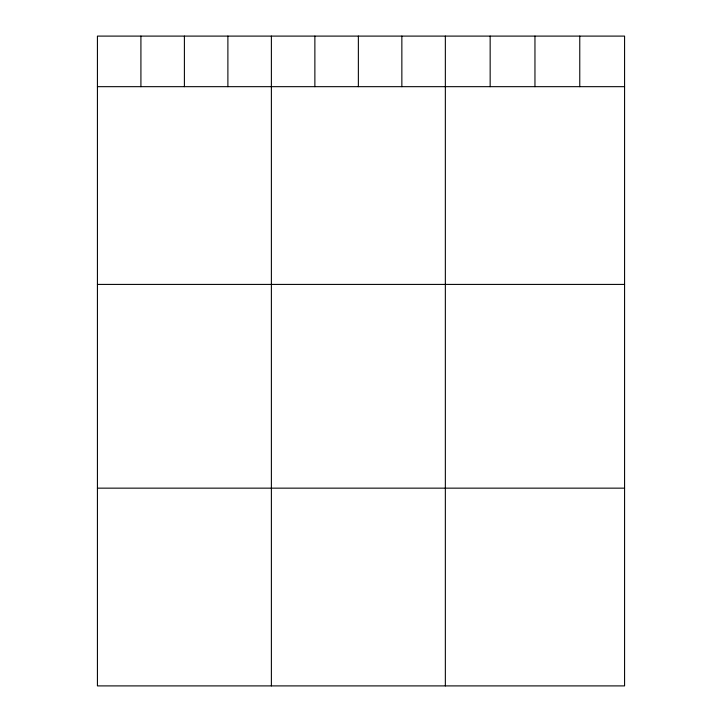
<?xml version="1.0" encoding="UTF-8"?>
<svg xmlns="http://www.w3.org/2000/svg" width="722" height="722" viewBox="0 0 722 722"><rect width="100%" height="100%" fill="white"/><g stroke="black" fill="none" stroke-linecap="round" stroke-linejoin="round"><path stroke-width="1.08" d="M624.575 86.667L624.575 685.9L97.425 685.9L97.425 36.1L624.575 36.1L624.575 86.667L97.425 86.667M97.425 284.414L624.575 284.414M97.425 488.153L624.575 488.153M579.766 36.1L579.766 86.667M534.957 36.1L534.957 86.667M490.157 36.1L490.157 86.667M445.348 36.1L445.348 685.9M401.856 36.1L401.856 86.667M358.365 36.1L358.365 86.667M314.873 36.1L314.873 86.667M271.382 36.1L271.382 685.9M227.89 36.1L227.89 86.667M184.399 36.1L184.399 86.667M140.916 36.1L140.916 86.667"/></g></svg>
